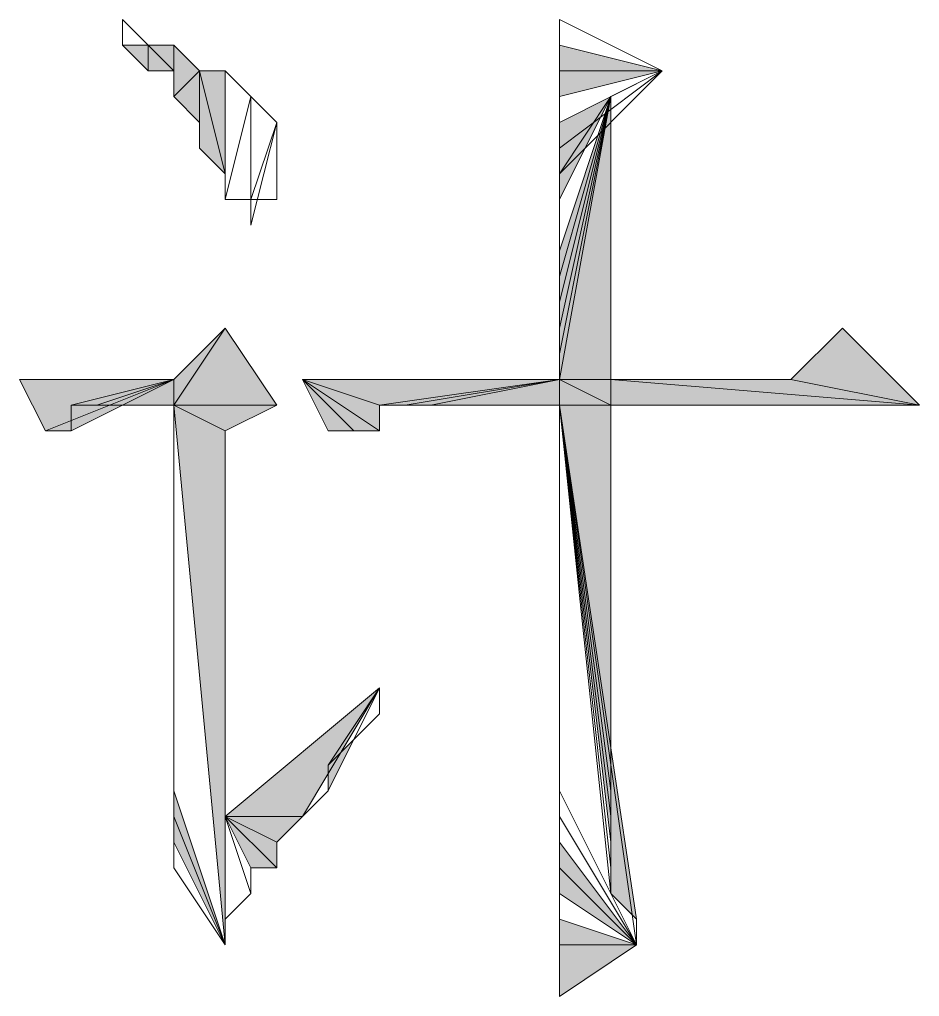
# Model space of a CAD drawing. Header units: inches. Extents: x -244 to 17, y 0 to 370.
# Drawn here: x -14.404 to -12.181, y 51.954 to 54.367 of the extents above; entities that cross this region are included whole.
import ezdxf

# ---------------------------------------------------------------- set-up
doc = ezdxf.new("R2010")
doc.units = ezdxf.units.IN
doc.header["$MEASUREMENT"] = 0
doc.layers.add('图层 1', color=7, linetype='Continuous')

# ---------------------------------------------------------------- blocks, each defined once
blk = doc.blocks.new('block 2')
at = {"layer": '图层 1', "true_color": 0xffffff}
h = blk.add_hatch(color=7, dxfattribs=at)
h.dxf.hatch_style = 2
h.paths.add_polyline_path([(73.5966, 34.6711), (73.4695, 34.9884), (73.5966, 35.0521)])
h.paths.add_polyline_path([(73.4695, 34.925), (73.5966, 34.6711), (73.4695, 34.9884)])
h = blk.add_hatch(color=7, dxfattribs=at)
h.dxf.hatch_style = 2
h.paths.add_polyline_path([(73.5966, 34.6711), (73.533, 34.925), (73.4695, 34.925)])
h.paths.add_polyline_path([(73.533, 34.8616), (73.5966, 34.6711), (73.533, 34.925)])
h = blk.add_hatch(color=7, dxfattribs=at)
h.dxf.hatch_style = 2
h.paths.add_polyline_path([(73.533, 34.6711), (73.7235, 34.544), (73.533, 34.4169)])
h.paths.add_polyline_path([(73.5966, 34.6711), (73.533, 34.6711), (73.7235, 34.544)])
h.paths.add_polyline_path([(73.533, 34.7979), (73.5966, 34.6711), (73.533, 34.6711)])
h.paths.add_polyline_path([(73.533, 34.8616), (73.533, 34.7979), (73.5966, 34.6711)])
h = blk.add_hatch(color=7, dxfattribs=at)
h.dxf.hatch_style = 2
h.paths.add_polyline_path([(74.422, 34.7345), (74.3585, 34.7345), (74.422, 34.7979)])
h.paths.add_polyline_path([(74.3585, 34.6711), (74.422, 34.7345), (74.3585, 34.7345)])
h.paths.add_polyline_path([(74.422, 34.6711), (74.3585, 34.6711), (74.422, 34.7345)])
h.paths.add_polyline_path([(74.3585, 34.6074), (74.2951, 34.6711), (74.422, 34.6711)])
h.paths.add_polyline_path([(74.2315, 34.6074), (74.3585, 34.6074), (74.2951, 34.6711)])
h = blk.add_hatch(color=7, dxfattribs=at)
h.dxf.hatch_style = 2
h.paths.add_polyline_path([(73.4695, 34.544), (73.533, 34.6711), (73.533, 34.4169)])
h.paths.add_polyline_path([(72.1996, 34.544), (73.4695, 34.544), (73.533, 34.6711)])
h = blk.add_hatch(color=7, dxfattribs=at)
h.dxf.hatch_style = 2
h.paths.add_polyline_path([(72.1996, 34.544), (72.5171, 34.6711), (72.4535, 34.6711)])
h.paths.add_polyline_path([(72.5806, 34.6711), (72.1996, 34.544), (72.5171, 34.6711)])
h = blk.add_hatch(color=7, dxfattribs=at)
h.dxf.hatch_style = 2
h.paths.add_polyline_path([(74.3585, 34.6074), (74.1046, 34.544), (74.3585, 34.544)])
h.paths.add_polyline_path([(74.1681, 34.6074), (74.3585, 34.6074), (74.1046, 34.544)])
h = blk.add_hatch(color=7, dxfattribs=at)
h.dxf.hatch_style = 2
h.paths.add_polyline_path([(72.5171, 34.544), (72.4535, 34.4169), (72.5171, 34.3535)])
h.paths.add_polyline_path([(72.3901, 34.4169), (72.5171, 34.544), (72.4535, 34.4169)])
h.paths.add_polyline_path([(72.3901, 34.4806), (72.3901, 34.4169), (72.5171, 34.544)])
h = blk.add_hatch(color=7, dxfattribs=at)
h.dxf.hatch_style = 2
h.paths.add_polyline_path([(72.5171, 34.544), (72.5171, 34.3535), (72.8345, 34.163)])
h = blk.add_hatch(color=7, dxfattribs=at)
h.dxf.hatch_style = 2
h.paths.add_polyline_path([(73.5966, 34.3535), (73.4695, 34.163), (73.533, 34.163)])
h.paths.add_polyline_path([(73.4695, 34.2264), (73.5966, 34.3535), (73.4695, 34.163)])
h.paths.add_polyline_path([(73.4695, 34.2901), (73.4695, 34.2264), (73.5966, 34.3535)])
h = blk.add_hatch(color=7, dxfattribs=at)
h.dxf.hatch_style = 2
h.paths.add_polyline_path([(73.5966, 34.3535), (73.533, 34.163), (73.5966, 33.7185)])
h = blk.add_hatch(color=7, dxfattribs=at)
h.dxf.hatch_style = 2
h.paths.add_polyline_path([(72.8345, 34.163), (72.644, 34.2901), (72.5806, 34.2901)])
h.paths.add_polyline_path([(72.7076, 34.2264), (72.8345, 34.163), (72.644, 34.2901)])
h = blk.add_hatch(color=7, dxfattribs=at)
h.dxf.hatch_style = 2
h.paths.add_polyline_path([(73.5966, 33.7185), (73.533, 34.0996), (73.533, 34.163)])
h.paths.add_polyline_path([(73.533, 34.0362), (73.5966, 33.7185), (73.533, 34.0996)])
h = blk.add_hatch(color=7, dxfattribs=at)
h.dxf.hatch_style = 2
h.paths.add_polyline_path([(73.533, 33.5914), (73.5966, 33.5914), (73.533, 32.8294)])
h.paths.add_polyline_path([(73.5966, 33.7185), (73.533, 33.5914), (73.5966, 33.5914)])
h.paths.add_polyline_path([(73.533, 33.7185), (73.5966, 33.7185), (73.533, 33.5914)])
h.paths.add_polyline_path([(73.533, 34.0362), (73.533, 33.7185), (73.5966, 33.7185)])
h = blk.add_hatch(color=7, dxfattribs=at)
h.dxf.hatch_style = 2
h.paths.add_polyline_path([(72.1996, 33.528), (72.1996, 33.7185), (72.0725, 33.7185)])
h.paths.add_polyline_path([(72.263, 33.7185), (72.1996, 33.528), (72.1996, 33.7185)])
h = blk.add_hatch(color=7, dxfattribs=at)
h.dxf.hatch_style = 2
h.paths.add_polyline_path([(72.1996, 33.528), (72.3901, 33.7185), (72.3266, 33.7185)])
h.paths.add_polyline_path([(72.4535, 33.7185), (72.1996, 33.528), (72.3901, 33.7185)])
h = blk.add_hatch(color=7, dxfattribs=at)
h.dxf.hatch_style = 2
h.paths.add_polyline_path([(73.533, 33.7185), (72.3266, 33.5914), (72.263, 33.528)])
h.paths.add_polyline_path([(72.3901, 33.5914), (73.533, 33.7185), (72.3266, 33.5914)])
h.paths.add_polyline_path([(72.4535, 33.5914), (72.3901, 33.5914), (73.533, 33.7185)])
h = blk.add_hatch(color=7, dxfattribs=at)
h.dxf.hatch_style = 2
h.paths.add_polyline_path([(73.533, 33.7185), (72.5171, 33.5914), (72.4535, 33.5914)])
h.paths.add_polyline_path([(72.5806, 33.5914), (73.533, 33.7185), (72.5171, 33.5914)])
h.paths.add_polyline_path([(73.533, 33.5914), (72.5806, 33.5914), (73.533, 33.7185)])
h = blk.add_hatch(color=7, dxfattribs=at)
h.dxf.hatch_style = 2
h.paths.add_polyline_path([(74.2951, 33.5914), (73.5966, 33.7185), (73.66, 33.7185)])
h.paths.add_polyline_path([(73.5966, 33.5914), (74.2951, 33.5914), (73.5966, 33.7185)])
h = blk.add_hatch(color=7, dxfattribs=at)
h.dxf.hatch_style = 2
h.paths.add_polyline_path([(74.2951, 33.5914), (73.7235, 33.7185), (73.7871, 33.7185)])
h.paths.add_polyline_path([(73.66, 33.7185), (74.2951, 33.5914), (73.7235, 33.7185)])
h = blk.add_hatch(color=7, dxfattribs=at)
h.dxf.hatch_style = 2
h.paths.add_polyline_path([(74.2951, 33.5914), (73.8505, 33.7185), (73.9141, 33.7185)])
h.paths.add_polyline_path([(73.7871, 33.7185), (74.2951, 33.5914), (73.8505, 33.7185)])
h = blk.add_hatch(color=7, dxfattribs=at)
h.dxf.hatch_style = 2
h.paths.add_polyline_path([(74.3585, 33.4646), (74.1681, 33.7185), (74.2315, 33.7185)])
h.paths.add_polyline_path([(74.1046, 33.7185), (74.3585, 33.4646), (74.1681, 33.7185)])
h.paths.add_polyline_path([(74.2951, 33.5914), (74.1046, 33.7185), (74.3585, 33.4646)])
h.paths.add_polyline_path([(74.041, 33.7185), (74.2951, 33.5914), (74.1046, 33.7185)])
h = blk.add_hatch(color=7, dxfattribs=at)
h.dxf.hatch_style = 2
h.paths.add_polyline_path([(74.3585, 33.4646), (74.3585, 33.7185), (74.422, 33.7185)])
h.paths.add_polyline_path([(74.2951, 33.7185), (74.3585, 33.4646), (74.3585, 33.7185)])
h = blk.add_hatch(color=7, dxfattribs=at)
h.dxf.hatch_style = 2
h.paths.add_polyline_path([(73.533, 32.8294), (73.5966, 33.147), (73.5966, 33.5914)])
h.paths.add_polyline_path([(73.7235, 33.0199), (73.533, 32.8294), (73.5966, 33.147)])
at = {"layer": '图层 1', "lineweight": 0}
for points in [[(73.5966, 34.6711), (73.4695, 34.9884), (73.5966, 35.0521), (73.5966, 34.6711)], [(73.4695, 34.925), (73.5966, 34.6711), (73.4695, 34.9884), (73.4695, 34.925)], [(73.5966, 34.6711), (73.533, 34.925), (73.4695, 34.925), (73.5966, 34.6711)], [(73.533, 34.8616), (73.5966, 34.6711), (73.533, 34.925), (73.533, 34.8616)], [(73.533, 34.8616), (73.533, 34.7979), (73.5966, 34.6711), (73.533, 34.8616)], [(73.533, 34.7979), (73.5966, 34.6711), (73.533, 34.6711), (73.533, 34.7979)], [(74.422, 34.7345), (74.3585, 34.7345), (74.422, 34.7979), (74.422, 34.7345)], [(74.4856, 34.7979), (74.422, 34.7979), (74.422, 34.7345), (74.4856, 34.7979)], [(74.3585, 34.6711), (74.422, 34.7345), (74.3585, 34.7345), (74.3585, 34.6711)], [(74.422, 34.6711), (74.3585, 34.6711), (74.422, 34.7345), (74.422, 34.6711)], [(72.1996, 34.544), (73.4695, 34.544), (73.533, 34.6711), (72.1996, 34.544)], [(72.5806, 34.6711), (73.533, 34.6711), (72.1996, 34.544), (72.5806, 34.6711)], [(72.1996, 34.544), (72.5171, 34.6711), (72.4535, 34.6711), (72.1996, 34.544)], [(72.5806, 34.6711), (72.1996, 34.544), (72.5171, 34.6711), (72.5806, 34.6711)], [(72.4535, 34.6711), (72.1996, 34.544), (72.3901, 34.6711), (72.4535, 34.6711)], [(73.4695, 34.544), (73.533, 34.6711), (73.533, 34.4169), (73.4695, 34.544)], [(73.533, 34.6711), (73.7235, 34.544), (73.533, 34.4169), (73.533, 34.6711)], [(73.5966, 34.6711), (73.533, 34.6711), (73.7235, 34.544), (73.5966, 34.6711)], [(74.2315, 34.6074), (74.3585, 34.6074), (74.2951, 34.6711), (74.2315, 34.6074)], [(74.2951, 34.6711), (74.422, 34.6711), (74.3585, 34.6711), (74.2951, 34.6711)], [(74.3585, 34.6074), (74.2951, 34.6711), (74.422, 34.6711), (74.3585, 34.6074)], [(74.3585, 34.6074), (74.1046, 34.544), (74.3585, 34.544), (74.3585, 34.6074)], [(74.1681, 34.6074), (74.3585, 34.6074), (74.1046, 34.544), (74.1681, 34.6074)], [(74.2315, 34.6074), (74.1681, 34.6074), (74.3585, 34.6074), (74.2315, 34.6074)], [(72.263, 34.544), (73.4695, 34.544), (72.1996, 34.544), (72.263, 34.544)], [(72.263, 34.544), (72.3266, 34.4806), (72.5171, 34.544), (72.263, 34.544)], [(73.4695, 34.544), (72.5171, 34.544), (72.263, 34.544), (73.4695, 34.544)], [(72.5171, 34.544), (72.3266, 34.4806), (72.3901, 34.4806), (72.5171, 34.544)], [(72.3901, 34.4169), (72.5171, 34.544), (72.4535, 34.4169), (72.3901, 34.4169)], [(72.3901, 34.4806), (72.3901, 34.4169), (72.5171, 34.544), (72.3901, 34.4806)], [(72.5171, 34.544), (72.4535, 34.4169), (72.5171, 34.3535), (72.5171, 34.544)], [(72.5171, 34.544), (72.5171, 34.3535), (72.8345, 34.163), (72.5171, 34.544)], [(74.041, 34.544), (74.2951, 34.4806), (74.041, 34.4806), (74.041, 34.544)], [(74.3585, 34.544), (74.041, 34.544), (74.2951, 34.4806), (74.3585, 34.544)], [(74.1046, 34.544), (74.3585, 34.544), (74.041, 34.544), (74.1046, 34.544)], [(74.2315, 34.4169), (74.041, 34.4806), (73.9776, 34.4806), (74.2315, 34.4169)], [(74.2951, 34.4806), (73.9776, 34.4806), (74.2315, 34.4169), (74.2951, 34.4806)], [(74.041, 34.4806), (74.2951, 34.4806), (73.9776, 34.4806), (74.041, 34.4806)], [(74.041, 34.4169), (74.2315, 34.4169), (74.041, 34.4806), (74.041, 34.4169)], [(74.1681, 34.4169), (74.041, 34.4169), (74.2315, 34.4169), (74.1681, 34.4169)], [(74.1046, 34.4169), (74.1681, 34.4169), (74.041, 34.4169), (74.1046, 34.4169)], [(72.5806, 34.2901), (72.8345, 34.163), (72.5171, 34.3535), (72.5806, 34.2901)], [(73.5966, 34.3535), (73.4695, 34.163), (73.533, 34.163), (73.5966, 34.3535)], [(73.4695, 34.2264), (73.5966, 34.3535), (73.4695, 34.163), (73.4695, 34.2264)], [(73.4695, 34.2901), (73.4695, 34.2264), (73.5966, 34.3535), (73.4695, 34.2901)], [(73.5966, 34.3535), (73.533, 34.163), (73.5966, 33.7185), (73.5966, 34.3535)], [(72.8345, 34.163), (72.644, 34.2901), (72.5806, 34.2901), (72.8345, 34.163)], [(72.7076, 34.2264), (72.8345, 34.163), (72.644, 34.2901), (72.7076, 34.2264)], [(72.8345, 34.163), (72.771, 34.163), (72.7076, 34.2264), (72.8345, 34.163)], [(73.5966, 33.7185), (73.533, 34.0996), (73.533, 34.163), (73.5966, 33.7185)], [(73.533, 34.0362), (73.5966, 33.7185), (73.533, 34.0996), (73.533, 34.0362)], [(73.533, 34.0362), (73.533, 33.7185), (73.5966, 33.7185), (73.533, 34.0362)], [(72.1996, 33.528), (72.1996, 33.7185), (72.0725, 33.7185), (72.1996, 33.528)], [(72.263, 33.528), (73.533, 33.7185), (72.1996, 33.528), (72.263, 33.528)], [(72.5806, 33.7185), (73.533, 33.7185), (72.1996, 33.528), (72.5806, 33.7185)], [(72.5171, 33.7185), (72.5806, 33.7185), (72.1996, 33.528), (72.5171, 33.7185)], [(72.4535, 33.7185), (72.5171, 33.7185), (72.1996, 33.528), (72.4535, 33.7185)], [(72.1996, 33.528), (72.3901, 33.7185), (72.3266, 33.7185), (72.1996, 33.528)], [(72.4535, 33.7185), (72.1996, 33.528), (72.3901, 33.7185), (72.4535, 33.7185)], [(72.263, 33.7185), (72.3266, 33.7185), (72.1996, 33.528), (72.263, 33.7185)], [(72.263, 33.7185), (72.1996, 33.528), (72.1996, 33.7185), (72.263, 33.7185)], [(73.533, 33.7185), (72.3266, 33.5914), (72.263, 33.528), (73.533, 33.7185)], [(72.3901, 33.5914), (73.533, 33.7185), (72.3266, 33.5914), (72.3901, 33.5914)], [(72.4535, 33.5914), (72.3901, 33.5914), (73.533, 33.7185), (72.4535, 33.5914)], [(73.533, 33.7185), (72.5171, 33.5914), (72.4535, 33.5914), (73.533, 33.7185)], [(72.5806, 33.5914), (73.533, 33.7185), (72.5171, 33.5914), (72.5806, 33.5914)], [(73.533, 33.5914), (72.5806, 33.5914), (73.533, 33.7185), (73.533, 33.5914)], [(73.5966, 33.7185), (73.533, 33.5914), (73.5966, 33.5914), (73.5966, 33.7185)], [(73.533, 33.7185), (73.5966, 33.7185), (73.533, 33.5914), (73.533, 33.7185)], [(74.2951, 33.5914), (73.5966, 33.7185), (73.66, 33.7185), (74.2951, 33.5914)], [(73.5966, 33.5914), (74.2951, 33.5914), (73.5966, 33.7185), (73.5966, 33.5914)], [(73.66, 33.7185), (74.2951, 33.5914), (73.7235, 33.7185), (73.66, 33.7185)], [(74.2951, 33.5914), (73.7235, 33.7185), (73.7871, 33.7185), (74.2951, 33.5914)], [(73.7871, 33.7185), (74.2951, 33.5914), (73.8505, 33.7185), (73.7871, 33.7185)], [(74.2951, 33.5914), (73.8505, 33.7185), (73.9141, 33.7185), (74.2951, 33.5914)], [(73.9141, 33.7185), (74.2951, 33.5914), (74.041, 33.7185), (73.9141, 33.7185)], [(74.041, 33.7185), (74.2951, 33.5914), (74.1046, 33.7185), (74.041, 33.7185)], [(74.1046, 33.7185), (74.3585, 33.4646), (74.1681, 33.7185), (74.1046, 33.7185)], [(74.2951, 33.5914), (74.1046, 33.7185), (74.3585, 33.4646), (74.2951, 33.5914)], [(74.3585, 33.4646), (74.1681, 33.7185), (74.2315, 33.7185), (74.3585, 33.4646)], [(74.2315, 33.7185), (74.3585, 33.4646), (74.2951, 33.7185), (74.2315, 33.7185)], [(74.2951, 33.7185), (74.3585, 33.4646), (74.3585, 33.7185), (74.2951, 33.7185)], [(74.3585, 33.4646), (74.3585, 33.7185), (74.422, 33.7185), (74.3585, 33.4646)], [(74.4856, 33.7185), (74.422, 33.7185), (74.3585, 33.4646), (74.4856, 33.7185)], [(73.533, 32.8294), (73.5966, 33.147), (73.5966, 33.5914), (73.533, 32.8294)], [(73.533, 33.5914), (73.5966, 33.5914), (73.533, 32.8294), (73.533, 33.5914)], [(73.7235, 33.0199), (73.533, 32.8294), (73.5966, 33.147), (73.7235, 33.0199)]]:
    blk.add_lwpolyline(points, dxfattribs=at)
at = {"layer": '图层 1', "color": 7, "lineweight": 20, "true_color": 0xffffff}
for points in [[(73.5966, 34.6711), (73.4695, 34.9884), (73.5966, 35.0521), (73.5966, 34.6711)], [(73.4695, 34.925), (73.5966, 34.6711), (73.4695, 34.9884), (73.4695, 34.925)], [(73.5966, 34.6711), (73.533, 34.925), (73.4695, 34.925), (73.5966, 34.6711)], [(73.533, 34.8616), (73.5966, 34.6711), (73.533, 34.925), (73.533, 34.8616)], [(73.533, 34.8616), (73.533, 34.7979), (73.5966, 34.6711), (73.533, 34.8616)], [(73.533, 34.7979), (73.5966, 34.6711), (73.533, 34.6711), (73.533, 34.7979)], [(74.422, 34.7345), (74.3585, 34.7345), (74.422, 34.7979), (74.422, 34.7345)], [(74.4856, 34.7979), (74.422, 34.7979), (74.422, 34.7345), (74.4856, 34.7979)], [(74.3585, 34.6711), (74.422, 34.7345), (74.3585, 34.7345), (74.3585, 34.6711)], [(74.422, 34.6711), (74.3585, 34.6711), (74.422, 34.7345), (74.422, 34.6711)], [(72.1996, 34.544), (73.4695, 34.544), (73.533, 34.6711), (72.1996, 34.544)], [(72.5806, 34.6711), (73.533, 34.6711), (72.1996, 34.544), (72.5806, 34.6711)], [(72.1996, 34.544), (72.5171, 34.6711), (72.4535, 34.6711), (72.1996, 34.544)], [(72.5806, 34.6711), (72.1996, 34.544), (72.5171, 34.6711), (72.5806, 34.6711)], [(72.4535, 34.6711), (72.1996, 34.544), (72.3901, 34.6711), (72.4535, 34.6711)], [(73.4695, 34.544), (73.533, 34.6711), (73.533, 34.4169), (73.4695, 34.544)], [(73.533, 34.6711), (73.7235, 34.544), (73.533, 34.4169), (73.533, 34.6711)], [(73.5966, 34.6711), (73.533, 34.6711), (73.7235, 34.544), (73.5966, 34.6711)], [(74.2315, 34.6074), (74.3585, 34.6074), (74.2951, 34.6711), (74.2315, 34.6074)], [(74.2951, 34.6711), (74.422, 34.6711), (74.3585, 34.6711), (74.2951, 34.6711)], [(74.3585, 34.6074), (74.2951, 34.6711), (74.422, 34.6711), (74.3585, 34.6074)], [(74.3585, 34.6074), (74.1046, 34.544), (74.3585, 34.544), (74.3585, 34.6074)], [(74.1681, 34.6074), (74.3585, 34.6074), (74.1046, 34.544), (74.1681, 34.6074)], [(74.2315, 34.6074), (74.1681, 34.6074), (74.3585, 34.6074), (74.2315, 34.6074)], [(72.263, 34.544), (73.4695, 34.544), (72.1996, 34.544), (72.263, 34.544)], [(72.263, 34.544), (72.3266, 34.4806), (72.5171, 34.544), (72.263, 34.544)], [(73.4695, 34.544), (72.5171, 34.544), (72.263, 34.544), (73.4695, 34.544)], [(72.5171, 34.544), (72.3266, 34.4806), (72.3901, 34.4806), (72.5171, 34.544)], [(72.3901, 34.4169), (72.5171, 34.544), (72.4535, 34.4169), (72.3901, 34.4169)], [(72.3901, 34.4806), (72.3901, 34.4169), (72.5171, 34.544), (72.3901, 34.4806)], [(72.5171, 34.544), (72.4535, 34.4169), (72.5171, 34.3535), (72.5171, 34.544)], [(72.5171, 34.544), (72.5171, 34.3535), (72.8345, 34.163), (72.5171, 34.544)], [(74.041, 34.544), (74.2951, 34.4806), (74.041, 34.4806), (74.041, 34.544)], [(74.3585, 34.544), (74.041, 34.544), (74.2951, 34.4806), (74.3585, 34.544)], [(74.1046, 34.544), (74.3585, 34.544), (74.041, 34.544), (74.1046, 34.544)], [(74.2315, 34.4169), (74.041, 34.4806), (73.9776, 34.4806), (74.2315, 34.4169)], [(74.2951, 34.4806), (73.9776, 34.4806), (74.2315, 34.4169), (74.2951, 34.4806)], [(74.041, 34.4806), (74.2951, 34.4806), (73.9776, 34.4806), (74.041, 34.4806)], [(74.041, 34.4169), (74.2315, 34.4169), (74.041, 34.4806), (74.041, 34.4169)], [(74.1681, 34.4169), (74.041, 34.4169), (74.2315, 34.4169), (74.1681, 34.4169)], [(74.1046, 34.4169), (74.1681, 34.4169), (74.041, 34.4169), (74.1046, 34.4169)], [(72.5806, 34.2901), (72.8345, 34.163), (72.5171, 34.3535), (72.5806, 34.2901)], [(73.5966, 34.3535), (73.4695, 34.163), (73.533, 34.163), (73.5966, 34.3535)], [(73.4695, 34.2264), (73.5966, 34.3535), (73.4695, 34.163), (73.4695, 34.2264)], [(73.4695, 34.2901), (73.4695, 34.2264), (73.5966, 34.3535), (73.4695, 34.2901)], [(73.5966, 34.3535), (73.533, 34.163), (73.5966, 33.7185), (73.5966, 34.3535)], [(72.8345, 34.163), (72.644, 34.2901), (72.5806, 34.2901), (72.8345, 34.163)], [(72.7076, 34.2264), (72.8345, 34.163), (72.644, 34.2901), (72.7076, 34.2264)], [(72.8345, 34.163), (72.771, 34.163), (72.7076, 34.2264), (72.8345, 34.163)], [(73.5966, 33.7185), (73.533, 34.0996), (73.533, 34.163), (73.5966, 33.7185)], [(73.533, 34.0362), (73.5966, 33.7185), (73.533, 34.0996), (73.533, 34.0362)], [(73.533, 34.0362), (73.533, 33.7185), (73.5966, 33.7185), (73.533, 34.0362)], [(72.1996, 33.528), (72.1996, 33.7185), (72.0725, 33.7185), (72.1996, 33.528)], [(72.263, 33.528), (73.533, 33.7185), (72.1996, 33.528), (72.263, 33.528)], [(72.5806, 33.7185), (73.533, 33.7185), (72.1996, 33.528), (72.5806, 33.7185)], [(72.5171, 33.7185), (72.5806, 33.7185), (72.1996, 33.528), (72.5171, 33.7185)], [(72.4535, 33.7185), (72.5171, 33.7185), (72.1996, 33.528), (72.4535, 33.7185)], [(72.1996, 33.528), (72.3901, 33.7185), (72.3266, 33.7185), (72.1996, 33.528)], [(72.4535, 33.7185), (72.1996, 33.528), (72.3901, 33.7185), (72.4535, 33.7185)], [(72.263, 33.7185), (72.3266, 33.7185), (72.1996, 33.528), (72.263, 33.7185)], [(72.263, 33.7185), (72.1996, 33.528), (72.1996, 33.7185), (72.263, 33.7185)], [(73.533, 33.7185), (72.3266, 33.5914), (72.263, 33.528), (73.533, 33.7185)], [(72.3901, 33.5914), (73.533, 33.7185), (72.3266, 33.5914), (72.3901, 33.5914)], [(72.4535, 33.5914), (72.3901, 33.5914), (73.533, 33.7185), (72.4535, 33.5914)], [(73.533, 33.7185), (72.5171, 33.5914), (72.4535, 33.5914), (73.533, 33.7185)], [(72.5806, 33.5914), (73.533, 33.7185), (72.5171, 33.5914), (72.5806, 33.5914)], [(73.533, 33.5914), (72.5806, 33.5914), (73.533, 33.7185), (73.533, 33.5914)], [(73.5966, 33.7185), (73.533, 33.5914), (73.5966, 33.5914), (73.5966, 33.7185)], [(73.533, 33.7185), (73.5966, 33.7185), (73.533, 33.5914), (73.533, 33.7185)], [(74.2951, 33.5914), (73.5966, 33.7185), (73.66, 33.7185), (74.2951, 33.5914)], [(73.5966, 33.5914), (74.2951, 33.5914), (73.5966, 33.7185), (73.5966, 33.5914)], [(73.66, 33.7185), (74.2951, 33.5914), (73.7235, 33.7185), (73.66, 33.7185)], [(74.2951, 33.5914), (73.7235, 33.7185), (73.7871, 33.7185), (74.2951, 33.5914)], [(73.7871, 33.7185), (74.2951, 33.5914), (73.8505, 33.7185), (73.7871, 33.7185)], [(74.2951, 33.5914), (73.8505, 33.7185), (73.9141, 33.7185), (74.2951, 33.5914)], [(73.9141, 33.7185), (74.2951, 33.5914), (74.041, 33.7185), (73.9141, 33.7185)], [(74.041, 33.7185), (74.2951, 33.5914), (74.1046, 33.7185), (74.041, 33.7185)], [(74.1046, 33.7185), (74.3585, 33.4646), (74.1681, 33.7185), (74.1046, 33.7185)], [(74.2951, 33.5914), (74.1046, 33.7185), (74.3585, 33.4646), (74.2951, 33.5914)], [(74.3585, 33.4646), (74.1681, 33.7185), (74.2315, 33.7185), (74.3585, 33.4646)], [(74.2315, 33.7185), (74.3585, 33.4646), (74.2951, 33.7185), (74.2315, 33.7185)], [(74.2951, 33.7185), (74.3585, 33.4646), (74.3585, 33.7185), (74.2951, 33.7185)], [(74.3585, 33.4646), (74.3585, 33.7185), (74.422, 33.7185), (74.3585, 33.4646)], [(74.4856, 33.7185), (74.422, 33.7185), (74.3585, 33.4646), (74.4856, 33.7185)], [(73.533, 32.8294), (73.5966, 33.147), (73.5966, 33.5914), (73.533, 32.8294)], [(73.533, 33.5914), (73.5966, 33.5914), (73.533, 32.8294), (73.533, 33.5914)], [(73.7235, 33.0199), (73.533, 32.8294), (73.5966, 33.147), (73.7235, 33.0199)]]:
    blk.add_lwpolyline(points, dxfattribs=at)
at = {"layer": '图层 1', "lineweight": 0}
for points, knots in [([(74.422, 34.7979), (74.422, 34.7979), (74.4856, 34.7979), (74.4856, 34.7979), (74.4856, 34.7979), (74.422, 34.7979), (74.422, 34.7979)], [0, 0, 0, 0, 1, 1, 1, 2, 2, 2, 2]), ([(72.1996, 34.544), (72.1996, 34.544), (72.3901, 34.6711), (72.3901, 34.6711), (72.3901, 34.6711), (72.1996, 34.544), (72.1996, 34.544)], [0, 0, 0, 0, 1, 1, 1, 2, 2, 2, 2]), ([(73.533, 34.6711), (73.533, 34.6711), (72.5806, 34.6711), (72.5806, 34.6711), (72.5806, 34.6711), (73.533, 34.6711), (73.533, 34.6711)], [0, 0, 0, 0, 1, 1, 1, 2, 2, 2, 2]), ([(74.2315, 34.6074), (74.2315, 34.6074), (74.3585, 34.6074), (74.3585, 34.6074), (74.3585, 34.6074), (74.2315, 34.6074), (74.2315, 34.6074)], [0, 0, 0, 0, 1, 1, 1, 2, 2, 2, 2]), ([(74.2315, 34.6074), (74.2315, 34.6074), (74.2315, 34.6074), (74.2315, 34.6074), (74.2315, 34.6074), (74.3585, 34.6074), (74.3585, 34.6074), (74.3585, 34.6074), (74.2315, 34.6074), (74.2315, 34.6074)], [0, 0, 0, 0, 1, 1, 1, 2, 2, 2, 3, 3, 3, 3]), ([(73.4695, 34.544), (73.4695, 34.544), (72.1996, 34.544), (72.1996, 34.544), (72.1996, 34.544), (73.4695, 34.544), (73.4695, 34.544)], [0, 0, 0, 0, 1, 1, 1, 2, 2, 2, 2]), ([(72.5171, 34.544), (72.5171, 34.544), (72.263, 34.544), (72.263, 34.544), (72.263, 34.544), (72.5171, 34.544), (72.5171, 34.544)], [0, 0, 0, 0, 1, 1, 1, 2, 2, 2, 2]), ([(72.3266, 34.4806), (72.3266, 34.4806), (72.5171, 34.544), (72.5171, 34.544), (72.5171, 34.544), (72.3266, 34.4806), (72.3266, 34.4806)], [0, 0, 0, 0, 1, 1, 1, 2, 2, 2, 2]), ([(74.1046, 34.544), (74.1046, 34.544), (74.1046, 34.544), (74.1046, 34.544), (74.1046, 34.544), (74.3585, 34.544), (74.3585, 34.544), (74.3585, 34.544), (74.1046, 34.544), (74.1046, 34.544)], [0, 0, 0, 0, 1, 1, 1, 2, 2, 2, 3, 3, 3, 3]), ([(74.2951, 34.4806), (74.2951, 34.4806), (74.041, 34.4806), (74.041, 34.4806), (74.041, 34.4806), (74.2951, 34.4806), (74.2951, 34.4806)], [0, 0, 0, 0, 1, 1, 1, 2, 2, 2, 2]), ([(74.1681, 34.4169), (74.1681, 34.4169), (74.1046, 34.4169), (74.1046, 34.4169), (74.1046, 34.4169), (74.1681, 34.4169), (74.1681, 34.4169)], [0, 0, 0, 0, 1, 1, 1, 2, 2, 2, 2]), ([(74.1681, 34.4169), (74.1681, 34.4169), (74.1681, 34.4169), (74.1681, 34.4169), (74.1681, 34.4169), (74.1046, 34.4169), (74.1046, 34.4169), (74.1046, 34.4169), (74.1681, 34.4169), (74.1681, 34.4169)], [0, 0, 0, 0, 1, 1, 1, 2, 2, 2, 3, 3, 3, 3]), ([(72.8345, 34.163), (72.8345, 34.163), (72.5171, 34.3535), (72.5171, 34.3535), (72.5171, 34.3535), (72.8345, 34.163), (72.8345, 34.163)], [0, 0, 0, 0, 1, 1, 1, 2, 2, 2, 2]), ([(72.8345, 34.163), (72.8345, 34.163), (72.8345, 34.163), (72.8345, 34.163), (72.8345, 34.163), (72.771, 34.163), (72.771, 34.163), (72.771, 34.163), (72.8345, 34.163), (72.8345, 34.163)], [0, 0, 0, 0, 1, 1, 1, 2, 2, 2, 3, 3, 3, 3]), ([(73.533, 33.7185), (73.533, 33.7185), (72.1996, 33.528), (72.1996, 33.528), (72.1996, 33.528), (73.533, 33.7185), (73.533, 33.7185)], [0, 0, 0, 0, 1, 1, 1, 2, 2, 2, 2]), ([(72.5806, 33.7185), (72.5806, 33.7185), (72.1996, 33.528), (72.1996, 33.528), (72.1996, 33.528), (72.5806, 33.7185), (72.5806, 33.7185)], [0, 0, 0, 0, 1, 1, 1, 2, 2, 2, 2]), ([(72.5171, 33.7185), (72.5171, 33.7185), (72.1996, 33.528), (72.1996, 33.528), (72.1996, 33.528), (72.5171, 33.7185), (72.5171, 33.7185)], [0, 0, 0, 0, 1, 1, 1, 2, 2, 2, 2]), ([(72.3266, 33.7185), (72.3266, 33.7185), (72.1996, 33.528), (72.1996, 33.528), (72.1996, 33.528), (72.3266, 33.7185), (72.3266, 33.7185)], [0, 0, 0, 0, 1, 1, 1, 2, 2, 2, 2]), ([(72.263, 33.528), (72.263, 33.528), (72.263, 33.528), (72.263, 33.528), (72.263, 33.528), (73.533, 33.7185), (73.533, 33.7185), (73.533, 33.7185), (72.263, 33.528), (72.263, 33.528)], [0, 0, 0, 0, 1, 1, 1, 2, 2, 2, 3, 3, 3, 3]), ([(73.533, 33.7185), (73.533, 33.7185), (72.5806, 33.7185), (72.5806, 33.7185), (72.5806, 33.7185), (73.533, 33.7185), (73.533, 33.7185)], [0, 0, 0, 0, 1, 1, 1, 2, 2, 2, 2]), ([(74.2951, 33.5914), (74.2951, 33.5914), (74.041, 33.7185), (74.041, 33.7185), (74.041, 33.7185), (74.2951, 33.5914), (74.2951, 33.5914)], [0, 0, 0, 0, 1, 1, 1, 2, 2, 2, 2]), ([(74.3585, 33.4646), (74.3585, 33.4646), (74.2951, 33.7185), (74.2951, 33.7185), (74.2951, 33.7185), (74.3585, 33.4646), (74.3585, 33.4646)], [0, 0, 0, 0, 1, 1, 1, 2, 2, 2, 2]), ([(74.422, 33.7185), (74.422, 33.7185), (74.3585, 33.4646), (74.3585, 33.4646), (74.3585, 33.4646), (74.422, 33.7185), (74.422, 33.7185)], [0, 0, 0, 0, 1, 1, 1, 2, 2, 2, 2]), ([(74.4856, 33.7185), (74.4856, 33.7185), (74.4856, 33.7185), (74.4856, 33.7185), (74.4856, 33.7185), (74.3585, 33.4646), (74.3585, 33.4646), (74.3585, 33.4646), (74.4856, 33.7185), (74.4856, 33.7185)], [0, 0, 0, 0, 1, 1, 1, 2, 2, 2, 3, 3, 3, 3])]:
    blk.add_open_spline(points, degree=3, knots=knots, dxfattribs=at)
at = {"layer": '图层 1', "color": 7, "lineweight": 20, "true_color": 0xffffff}
for points, knots in [([(74.422, 34.7979), (74.422, 34.7979), (74.4856, 34.7979), (74.4856, 34.7979), (74.4856, 34.7979), (74.422, 34.7979), (74.422, 34.7979)], [0, 0, 0, 0, 1, 1, 1, 2, 2, 2, 2]), ([(72.1996, 34.544), (72.1996, 34.544), (72.3901, 34.6711), (72.3901, 34.6711), (72.3901, 34.6711), (72.1996, 34.544), (72.1996, 34.544)], [0, 0, 0, 0, 1, 1, 1, 2, 2, 2, 2]), ([(73.533, 34.6711), (73.533, 34.6711), (72.5806, 34.6711), (72.5806, 34.6711), (72.5806, 34.6711), (73.533, 34.6711), (73.533, 34.6711)], [0, 0, 0, 0, 1, 1, 1, 2, 2, 2, 2]), ([(74.2315, 34.6074), (74.2315, 34.6074), (74.3585, 34.6074), (74.3585, 34.6074), (74.3585, 34.6074), (74.2315, 34.6074), (74.2315, 34.6074)], [0, 0, 0, 0, 1, 1, 1, 2, 2, 2, 2]), ([(74.2315, 34.6074), (74.2315, 34.6074), (74.2315, 34.6074), (74.2315, 34.6074), (74.2315, 34.6074), (74.3585, 34.6074), (74.3585, 34.6074), (74.3585, 34.6074), (74.2315, 34.6074), (74.2315, 34.6074)], [0, 0, 0, 0, 1, 1, 1, 2, 2, 2, 3, 3, 3, 3]), ([(73.4695, 34.544), (73.4695, 34.544), (72.1996, 34.544), (72.1996, 34.544), (72.1996, 34.544), (73.4695, 34.544), (73.4695, 34.544)], [0, 0, 0, 0, 1, 1, 1, 2, 2, 2, 2]), ([(72.5171, 34.544), (72.5171, 34.544), (72.263, 34.544), (72.263, 34.544), (72.263, 34.544), (72.5171, 34.544), (72.5171, 34.544)], [0, 0, 0, 0, 1, 1, 1, 2, 2, 2, 2]), ([(72.3266, 34.4806), (72.3266, 34.4806), (72.5171, 34.544), (72.5171, 34.544), (72.5171, 34.544), (72.3266, 34.4806), (72.3266, 34.4806)], [0, 0, 0, 0, 1, 1, 1, 2, 2, 2, 2]), ([(74.1046, 34.544), (74.1046, 34.544), (74.1046, 34.544), (74.1046, 34.544), (74.1046, 34.544), (74.3585, 34.544), (74.3585, 34.544), (74.3585, 34.544), (74.1046, 34.544), (74.1046, 34.544)], [0, 0, 0, 0, 1, 1, 1, 2, 2, 2, 3, 3, 3, 3]), ([(74.2951, 34.4806), (74.2951, 34.4806), (74.041, 34.4806), (74.041, 34.4806), (74.041, 34.4806), (74.2951, 34.4806), (74.2951, 34.4806)], [0, 0, 0, 0, 1, 1, 1, 2, 2, 2, 2]), ([(74.1681, 34.4169), (74.1681, 34.4169), (74.1046, 34.4169), (74.1046, 34.4169), (74.1046, 34.4169), (74.1681, 34.4169), (74.1681, 34.4169)], [0, 0, 0, 0, 1, 1, 1, 2, 2, 2, 2]), ([(74.1681, 34.4169), (74.1681, 34.4169), (74.1681, 34.4169), (74.1681, 34.4169), (74.1681, 34.4169), (74.1046, 34.4169), (74.1046, 34.4169), (74.1046, 34.4169), (74.1681, 34.4169), (74.1681, 34.4169)], [0, 0, 0, 0, 1, 1, 1, 2, 2, 2, 3, 3, 3, 3]), ([(72.8345, 34.163), (72.8345, 34.163), (72.5171, 34.3535), (72.5171, 34.3535), (72.5171, 34.3535), (72.8345, 34.163), (72.8345, 34.163)], [0, 0, 0, 0, 1, 1, 1, 2, 2, 2, 2]), ([(72.8345, 34.163), (72.8345, 34.163), (72.8345, 34.163), (72.8345, 34.163), (72.8345, 34.163), (72.771, 34.163), (72.771, 34.163), (72.771, 34.163), (72.8345, 34.163), (72.8345, 34.163)], [0, 0, 0, 0, 1, 1, 1, 2, 2, 2, 3, 3, 3, 3]), ([(73.533, 33.7185), (73.533, 33.7185), (72.1996, 33.528), (72.1996, 33.528), (72.1996, 33.528), (73.533, 33.7185), (73.533, 33.7185)], [0, 0, 0, 0, 1, 1, 1, 2, 2, 2, 2]), ([(72.5806, 33.7185), (72.5806, 33.7185), (72.1996, 33.528), (72.1996, 33.528), (72.1996, 33.528), (72.5806, 33.7185), (72.5806, 33.7185)], [0, 0, 0, 0, 1, 1, 1, 2, 2, 2, 2]), ([(72.5171, 33.7185), (72.5171, 33.7185), (72.1996, 33.528), (72.1996, 33.528), (72.1996, 33.528), (72.5171, 33.7185), (72.5171, 33.7185)], [0, 0, 0, 0, 1, 1, 1, 2, 2, 2, 2]), ([(72.3266, 33.7185), (72.3266, 33.7185), (72.1996, 33.528), (72.1996, 33.528), (72.1996, 33.528), (72.3266, 33.7185), (72.3266, 33.7185)], [0, 0, 0, 0, 1, 1, 1, 2, 2, 2, 2]), ([(72.263, 33.528), (72.263, 33.528), (72.263, 33.528), (72.263, 33.528), (72.263, 33.528), (73.533, 33.7185), (73.533, 33.7185), (73.533, 33.7185), (72.263, 33.528), (72.263, 33.528)], [0, 0, 0, 0, 1, 1, 1, 2, 2, 2, 3, 3, 3, 3]), ([(73.533, 33.7185), (73.533, 33.7185), (72.5806, 33.7185), (72.5806, 33.7185), (72.5806, 33.7185), (73.533, 33.7185), (73.533, 33.7185)], [0, 0, 0, 0, 1, 1, 1, 2, 2, 2, 2]), ([(74.2951, 33.5914), (74.2951, 33.5914), (74.041, 33.7185), (74.041, 33.7185), (74.041, 33.7185), (74.2951, 33.5914), (74.2951, 33.5914)], [0, 0, 0, 0, 1, 1, 1, 2, 2, 2, 2]), ([(74.3585, 33.4646), (74.3585, 33.4646), (74.2951, 33.7185), (74.2951, 33.7185), (74.2951, 33.7185), (74.3585, 33.4646), (74.3585, 33.4646)], [0, 0, 0, 0, 1, 1, 1, 2, 2, 2, 2]), ([(74.422, 33.7185), (74.422, 33.7185), (74.3585, 33.4646), (74.3585, 33.4646), (74.3585, 33.4646), (74.422, 33.7185), (74.422, 33.7185)], [0, 0, 0, 0, 1, 1, 1, 2, 2, 2, 2]), ([(74.4856, 33.7185), (74.4856, 33.7185), (74.4856, 33.7185), (74.4856, 33.7185), (74.4856, 33.7185), (74.3585, 33.4646), (74.3585, 33.4646), (74.3585, 33.4646), (74.4856, 33.7185), (74.4856, 33.7185)], [0, 0, 0, 0, 1, 1, 1, 2, 2, 2, 3, 3, 3, 3])]:
    blk.add_open_spline(points, degree=3, knots=knots, dxfattribs=at)

msp = doc.modelspace()

# ---------------------------------------------------------------- block references
at = {"layer": '图层 1', "rotation": 90}
msp.add_blockref('block 2', (20.6482, -20.1187), dxfattribs=at)

doc.saveas('drawing.dxf')
